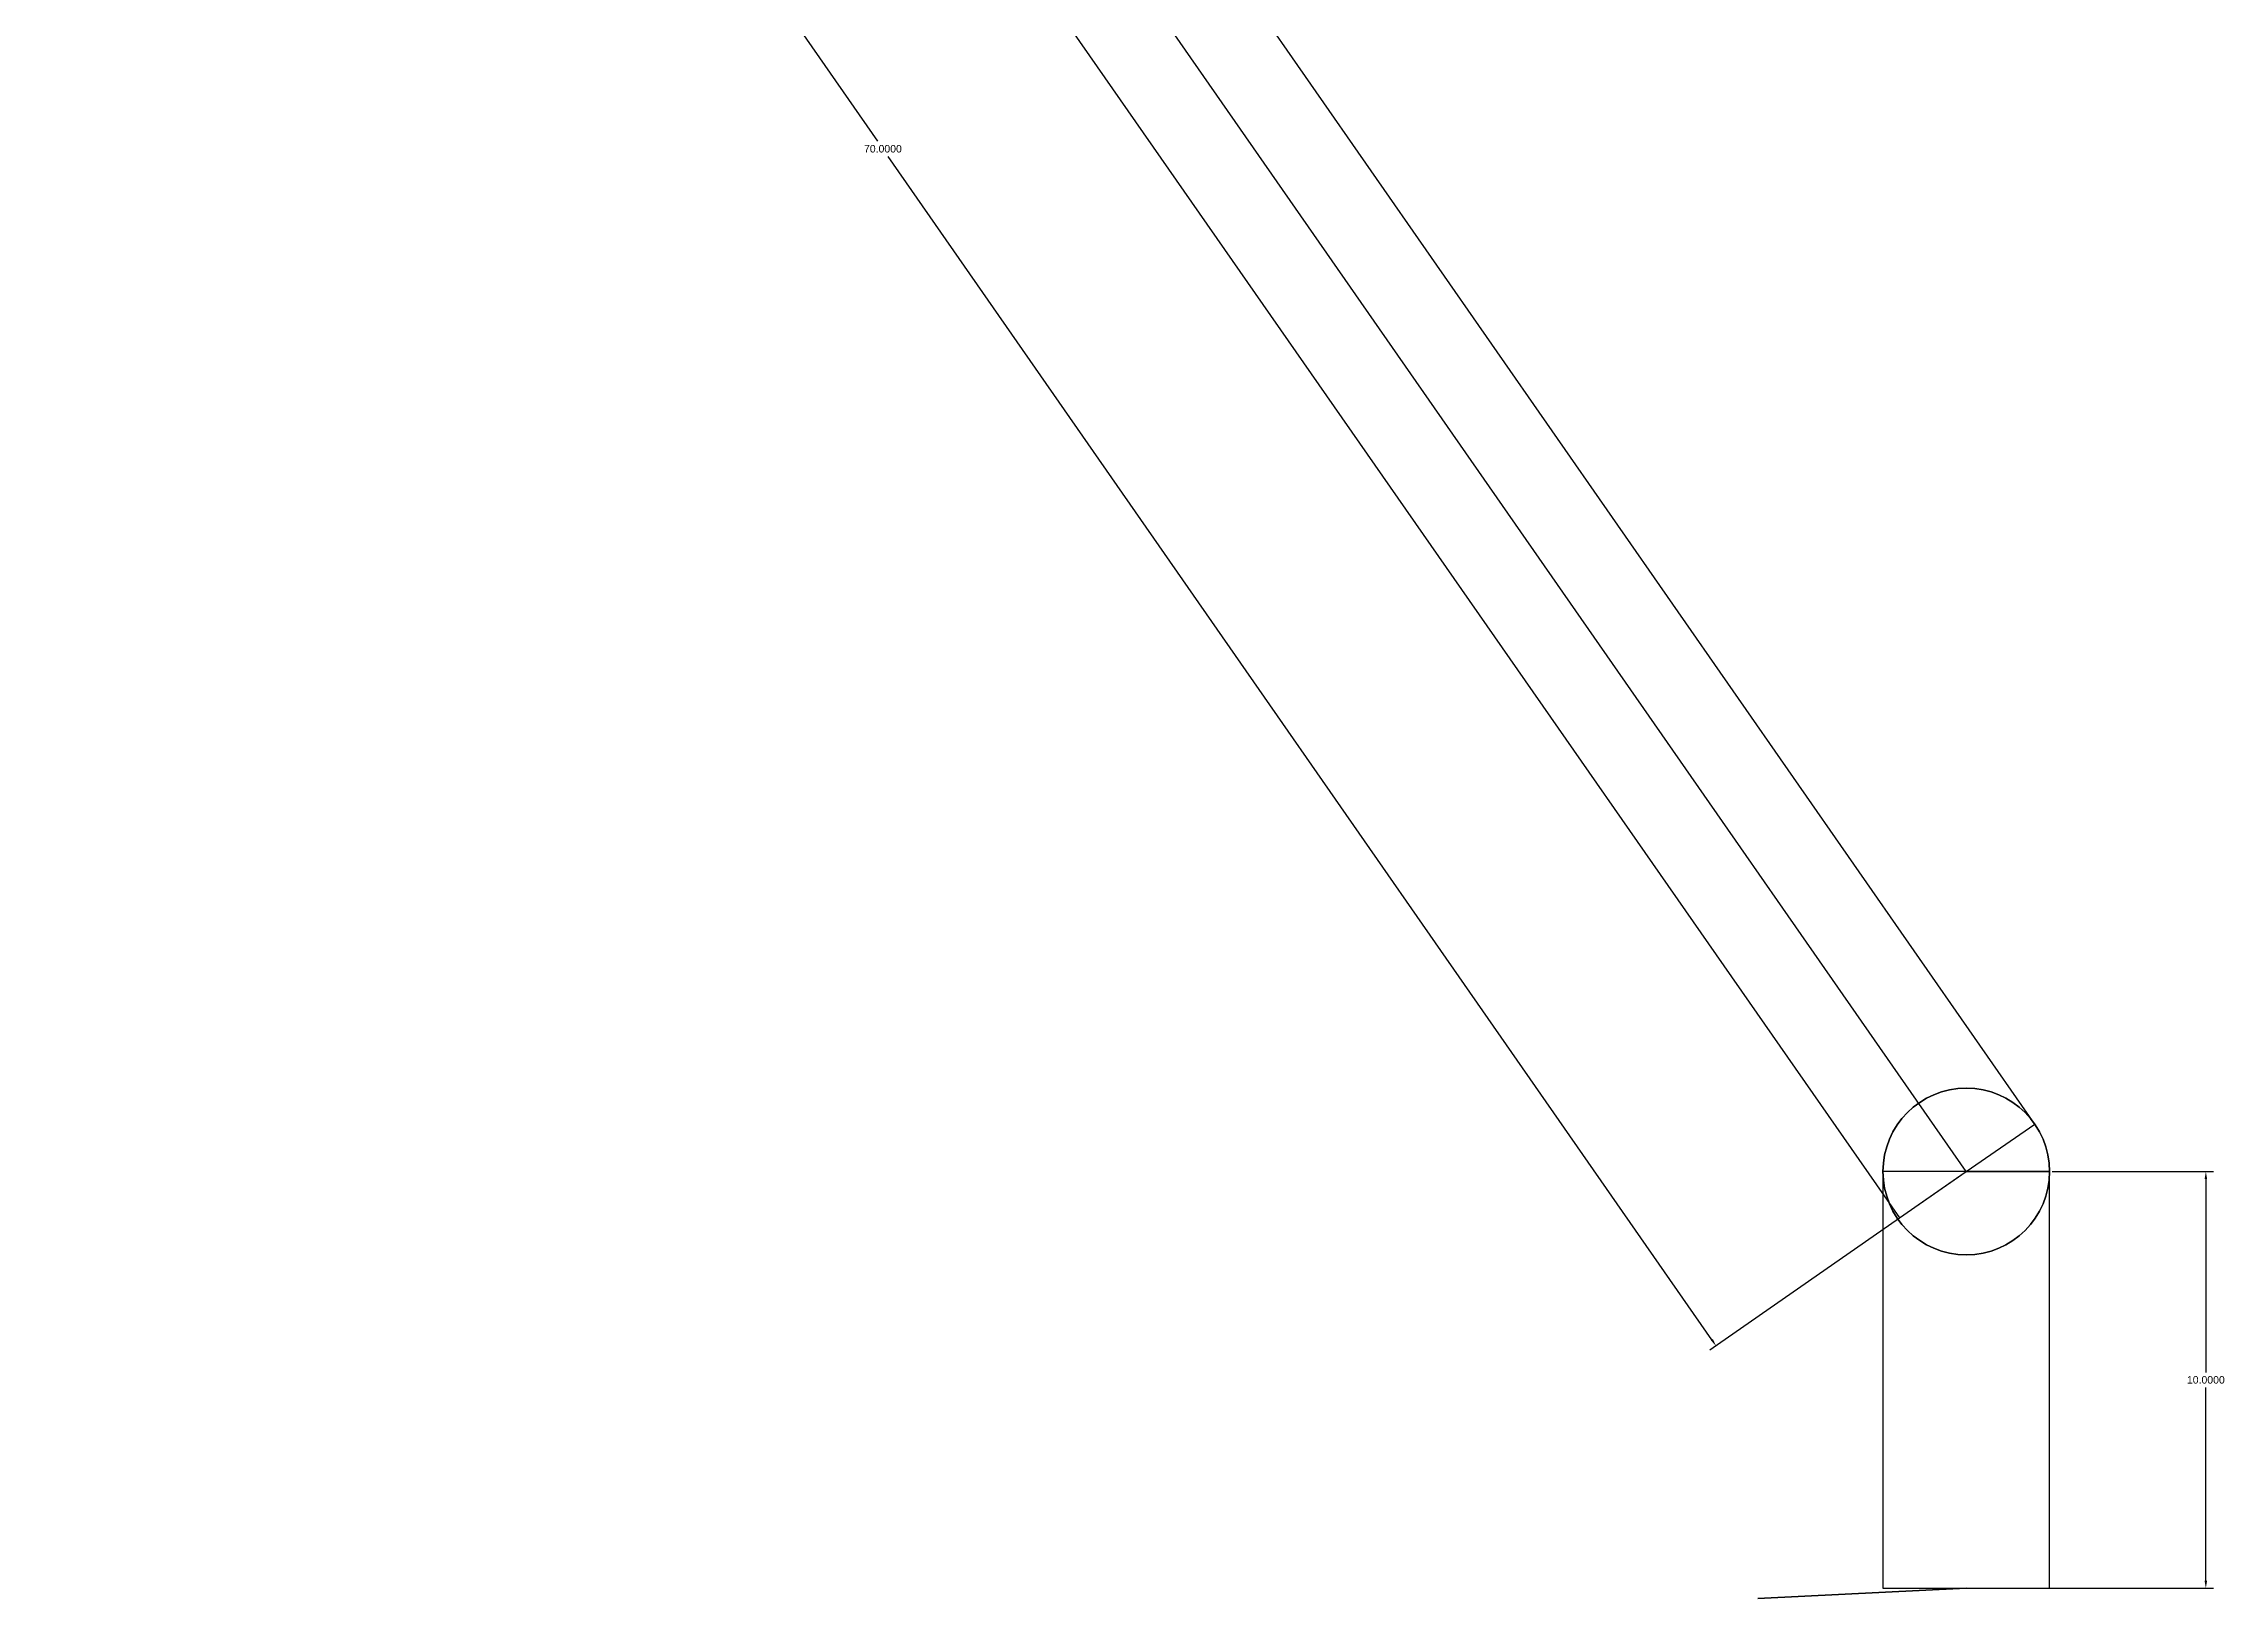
# Model space of a CAD drawing. Header units: inches. Extents: x -31.1 to 42, y 2.2 to 76.8.
# Drawn here: x -31.1 to 21.2, y 2.2 to 39.5 of the extents above; entities that cross this region are included whole.
import ezdxf

# ---------------------------------------------------------------- set-up
doc = ezdxf.new("R2010")
doc.units = ezdxf.units.IN
doc.header["$MEASUREMENT"] = 0
doc.styles.get("Standard").update_dxf_attribs({"font": 'arial.ttf'})
doc.dimstyles.get("Standard").update_dxf_attribs({"dimtxt": 0.18, "dimasz": 0.18, "dimexe": 0.18, "dimexo": 0.0625, "dimgap": 0.09, "dimtad": 0, "dimtih": 1, "dimtoh": 1, "dimdec": 4, "dimzin": 0, "dimdsep": 46, "dimtxsty": 'Standard', "dimcen": 0.09, "dimadec": 0, "dimazin": 0, "dimtfac": 1, "dimtdec": 4, "dimtofl": 0, "dimtmove": 0, "dimatfit": 3, "dimfxl": 1, "dimtolj": 1, "dimtzin": 0, "dimarcsym": 0})

# ---------------------------------------------------------------- blocks, each defined once
blk = doc.blocks.new('*D4')
at = {"color": 0, "lineweight": -2, "transparency": 16777216}
for p, q in [((-25.033, 69.849), (-31.136, 65.6)), ((-30.885, 65.555), (-11.113, 37.162)), ((8.911, 8.406), (-10.86, 36.799)), ((14.969, 12.405), (8.867, 8.156))]:
    blk.add_line(p, q, dxfattribs=at)
at = {"color": 0, "transparency": 16777216}
for points in [[(-30.86, 65.572), (-30.91, 65.538), (-30.988, 65.703)], [(8.936, 8.423), (8.887, 8.389), (9.014, 8.258)]]:
    blk.add_solid(points, dxfattribs=at)
at = {"layer": 'Defpoints', "color": 0, "transparency": 16777216}
for p in [(-24.982, 69.885), (15.02, 12.441), (9.014, 8.258)]:
    blk.add_point(p, dxfattribs=at)
at = {"color": 0, "transparency": 16777216, "insert": (-10.987, 36.98), "char_height": 0.18, "attachment_point": 5}
blk.add_mtext('\\A1;70.0000', dxfattribs=at)
blk = doc.blocks.new('*D5')
at = {"color": 0, "lineweight": -2, "transparency": 16777216}
for p, q in [((17.083, 12.441), (20.952, 12.441)), ((20.772, 12.261), (20.772, 7.622)), ((20.772, 2.621), (20.772, 7.259)), ((17.083, 2.441), (20.952, 2.441))]:
    blk.add_line(p, q, dxfattribs=at)
at = {"color": 0, "transparency": 16777216}
for points in [[(20.742, 12.261), (20.802, 12.261), (20.772, 12.441)], [(20.742, 2.621), (20.802, 2.621), (20.772, 2.441)]]:
    blk.add_solid(points, dxfattribs=at)
at = {"layer": 'Defpoints', "color": 0, "transparency": 16777216}
for p in [(17.02, 12.441), (17.02, 2.441), (20.772, 2.441)]:
    blk.add_point(p, dxfattribs=at)
at = {"color": 0, "transparency": 16777216, "insert": (20.772, 7.441), "char_height": 0.18, "attachment_point": 5}
blk.add_mtext('\\A1;10.0000', dxfattribs=at)

msp = doc.modelspace()

# ---------------------------------------------------------------- linework, layer by layer
for p, q in [((16.66358, 13.58019), (-23.33859, 71.02445)), ((15.02003, 12.44057), (-24.98207, 69.88473)), ((-26.62556, 68.74501), (13.41902, 11.33045)), ((15.02003, 12.44057), (16.66358, 13.58019)), ((17.02003, 12.44057), (13.02003, 12.44057)), ((13.02003, 12.44057), (13.02003, 2.44057)), ((13.41902, 11.33045), (15.02003, 12.44057)), ((15.02003, 12.44057), (17.02003, 12.44057)), ((17.02003, 2.44057), (17.02003, 12.44057)), ((13.02003, 2.44057), (17.02003, 2.44057))]:
    msp.add_line(p, q)
at = {"extrusion": (0, 0, -1)}
for p, q in [((16.66358, 13.58019, -26.46493), (-23.33859, 71.02445, -26.46493)), ((15.02003, 12.44057, -26.46493), (-24.98207, 69.88473, -26.46493)), ((-26.62556, 68.74501, -26.46493), (13.41902, 11.33045, -26.46493)), ((15.02003, 12.44057, -26.46493), (16.66358, 13.58019, -26.46493)), ((17.02003, 12.44057, -26.46493), (13.02003, 12.44057, -26.46493)), ((13.02003, 12.44057, -26.46493), (13.02003, 2.44057, -26.46493)), ((13.41902, 11.33045, -26.46493), (15.02003, 12.44057, -26.46493)), ((15.02003, 12.44057, -26.46493), (17.02003, 12.44057, -26.46493)), ((17.02003, 2.44057, -26.46493), (17.02003, 12.44057, -26.46493)), ((13.02003, 2.44057, -26.46493), (17.02003, 2.44057, -26.46493))]:
    msp.add_line(p, q, dxfattribs=at)
at = {"extrusion": (0.0483, -0.998833, 1.54074e-33)}
for p, q in [((15.01769, 2.44057), (10.01924, 2.19886)), ((10.01924, 2.19886), (10.01924, 2.19886)), ((10.01924, 2.19886), (10.01924, 2.19886, -26.47084)), ((15.01769, 2.44057), (15.01769, 2.44057, -26.46493)), ((15.01769, 2.44057), (20.7724, 2.44057)), ((20.7724, 2.44057), (20.7724, 2.44057, -26.46493))]:
    msp.add_line(p, q, dxfattribs=at)
at = {"extrusion": (0.0483, -0.998833, -3.85186e-34)}
msp.add_line((10.01924, 2.19886, -26.47084), (15.01769, 2.44057, -26.46493), dxfattribs=at)
at = {"extrusion": (0.0483, -0.998833, -1.54074e-33)}
msp.add_line((15.01769, 2.44057, -26.46493), (15.01769, 2.44057, -13.23243), dxfattribs=at)
msp.add_circle((15.02003, 12.44057), 2)
at = {"extrusion": (0, 0, -1)}
msp.add_circle((-15.02003, 12.44057, 26.46493), 2, dxfattribs=at)

# ---------------------------------------------------------------- dimensions: what is measured, and where the dimension line sits
dim = msp.add_aligned_dim(p1=(-24.98207, 69.88473), p2=(15.02003, 12.44057), distance=-7.31847, dimstyle='Standard')
dim.commit()
dim.dimension.update_dxf_attribs({"geometry": '*D4', "text_midpoint": (-10.98679, 36.98045)})
dim = msp.add_linear_dim(base=(20.7724, 2.44057), p1=(17.02003, 12.44057), p2=(17.02003, 2.44057), angle=90, dimstyle='Standard')
dim.commit()
dim.dimension.update_dxf_attribs({"geometry": '*D5', "text_midpoint": (20.7724, 7.44057)})

doc.saveas('drawing.dxf')
